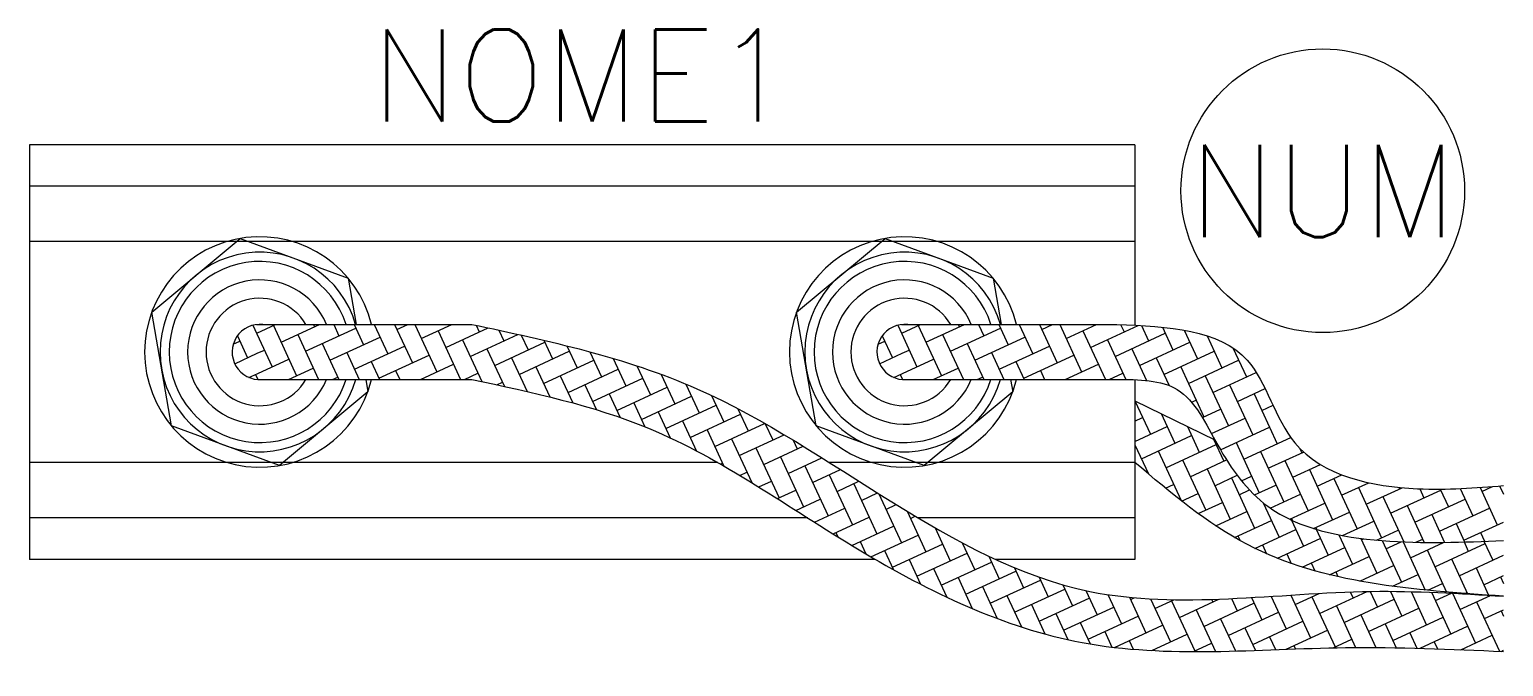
# Model space of a CAD drawing. Header units: millimetres. Extents: x -21 to -5, y 6.8 to 13.8.
import ezdxf
from ezdxf.enums import TextEntityAlignment as Align

# ---------------------------------------------------------------- set-up
doc = ezdxf.new("R2010")
doc.units = ezdxf.units.MM
doc.styles.add('ROMANS', font='romans.shx')

msp = doc.modelspace()

# ---------------------------------------------------------------- hatches: boundary and pattern name
h = msp.add_hatch()
h.set_pattern_fill('AR-HBONE', color=256, scale=0.05, angle=-69.7983, style=0)
h.set_pattern_definition([(24.7983, (-18.79992, 10.55022), (0.265443, -0.097673), [0.6, -0.2]), (294.7983, (-18.61836, 10.6341), (0.265443, -0.097673), [0.6, -0.2])])
edge = h.paths.add_edge_path()
edge.add_spline(control_points=[(-12.316, 9.05), (-11.995, 8.848), (-11.676, 8.642), (-11.355, 8.45)], knot_values=[41.597521, 41.597521, 41.597521, 41.597521, 52.681508, 52.681508, 52.681508, 52.681508], degree=3, periodic=0)
edge.add_spline(control_points=[(-11.355, 8.45), (-11.079, 8.285), (-10.8, 8.131), (-10.516, 8)], knot_values=[52.681508, 52.681508, 52.681508, 52.681508, 62.214866, 62.214866, 62.214866, 62.214866], degree=3, periodic=0)
edge.add_spline(control_points=[(-10.516, 8), (-10.183, 7.846), (-8.912, 7.389), (-6.963, 7.722), (-5.474, 7.629), (-4.999, 7.6)], knot_values=[62.214866, 62.214866, 62.214866, 62.214866, 73.391252, 103.963396, 118.314049, 118.314049, 118.314049, 118.314049], degree=3, periodic=0)
edge.add_line((-4.999, 7.6), (-4.999, 7))
edge.add_spline(control_points=[(-4.999, 7), (-5.569, 7.025), (-7.089, 7.092), (-9.471, 6.837), (-11.11, 7.588), (-11.821, 8)], knot_values=[48.274637, 48.274637, 48.274637, 48.274637, 65.441698, 94.02843, 118.258703, 118.258703, 118.258703, 118.258703], degree=3, periodic=0)
edge.add_spline(control_points=[(-11.821, 8), (-11.878, 8.034), (-12.125, 8.18), (-12.367, 8.332), (-12.552, 8.45)], knot_values=[39.802454, 39.802454, 39.802454, 39.802454, 41.774109, 48.274637, 48.274637, 48.274637, 48.274637], degree=3, periodic=0)
edge.add_spline(control_points=[(-12.552, 8.45), (-12.877, 8.657), (-13.198, 8.864), (-13.528, 9.05)], knot_values=[28.378843, 28.378843, 28.378843, 28.378843, 39.802454, 39.802454, 39.802454, 39.802454], degree=3, periodic=0)
edge.add_spline(control_points=[(-13.528, 9.05), (-13.773, 9.188), (-14.606, 9.613), (-15.542, 9.813), (-16.197, 9.953)], knot_values=[0, 0, 0, 0, 8.487238, 28.378843, 28.378843, 28.378843, 28.378843], degree=3, periodic=0)
edge.add_line((-16.197, 9.953), (-18.52, 9.951))
edge.add_arc((-18.5, 10.25), 0.3, 96.5601, 266.0963, ccw=False)
edge.add_line((-18.534, 10.548), (-16.197, 10.55))
edge.add_spline(control_points=[(-16.197, 10.55), (-15.365, 10.372), (-14.003, 10.081), (-12.785, 9.345), (-12.316, 9.05)], knot_values=[0, 0, 0, 0, 25.411278, 41.597521, 41.597521, 41.597521, 41.597521], degree=3, periodic=0)
h = msp.add_hatch()
h.set_pattern_fill('AR-HBONE', color=256, scale=0.05, angle=-69.7983, style=0)
h.set_pattern_definition([(24.7983, (-11.79992, 10.55022), (0.265443, -0.097673), [0.6, -0.2]), (294.7983, (-11.61836, 10.6341), (0.265443, -0.097673), [0.6, -0.2])])
edge = h.paths.add_edge_path()
edge.add_spline(control_points=[(-9, 10.541), (-8.512, 10.514), (-7.677, 10.415), (-7.36, 8.985), (-6.071, 8.714), (-5.303, 8.776), (-4.999, 8.8)], knot_values=[1.741084, 1.741084, 1.741084, 1.741084, 14.693998, 25.039427, 39.259162, 48.595113, 48.595113, 48.595113, 48.595113], degree=3, periodic=0)
edge.add_line((-4.999, 8.8), (-4.999, 8.204))
edge.add_spline(control_points=[(-4.999, 8.204), (-5.433, 8.186), (-6.293, 8.15), (-7.525, 8.386), (-7.964, 8.993), (-8.122, 9.279), (-8.133, 9.298)], knot_values=[13.498993, 13.498993, 13.498993, 13.498993, 26.691975, 39.642286, 48.212629, 48.83527, 48.83527, 48.83527, 48.83527], degree=3, periodic=0)
edge.add_spline(control_points=[(-8.133, 9.298), (-8.25, 9.511), (-8.439, 9.889), (-8.829, 9.942), (-9, 9.949)], knot_values=[1.833652, 1.833652, 1.833652, 1.833652, 8.676935, 13.498993, 13.498993, 13.498993, 13.498993], degree=3, periodic=0)
edge.add_spline(control_points=[(-9, 9.949), (-9.065, 9.952), (-9.131, 9.952), (-9.197, 9.953)], knot_values=[0, 0, 0, 0, 1.833652, 1.833652, 1.833652, 1.833652], degree=3, periodic=0)
edge.add_line((-9.197, 9.953), (-11.52, 9.951))
edge.add_arc((-11.5, 10.25), 0.3, 96.5601, 266.0963, ccw=False)
edge.add_line((-11.534, 10.548), (-9.197, 10.55))
edge.add_spline(control_points=[(-9.197, 10.55), (-9.132, 10.547), (-9.066, 10.544), (-9, 10.541)], knot_values=[0, 0, 0, 0, 1.741084, 1.741084, 1.741084, 1.741084], degree=3, periodic=0)
h = msp.add_hatch()
h.set_pattern_fill('AR-HBONE', color=256, scale=0.05, angle=-69.7983, style=0)
h.set_pattern_definition([(24.7983, (-9, 9.72038), (0.265443, -0.097673), [0.6, -0.2]), (294.7983, (-8.81844, 9.80427), (0.265443, -0.097673), [0.6, -0.2])])
edge = h.paths.add_edge_path()
edge.add_spline(control_points=[(-8.133, 9.298), (-8.122, 9.279), (-7.964, 8.993), (-7.525, 8.386), (-6.293, 8.15), (-5.433, 8.186), (-4.999, 8.204)], knot_values=[13.498993, 13.498993, 13.498993, 13.498993, 14.121634, 22.691977, 35.642288, 48.83527, 48.83527, 48.83527, 48.83527], degree=3, periodic=0)
edge.add_line((-4.999, 8.204), (-4.999, 8.2))
edge.add_line((-4.999, 8.2), (-4.999, 7.6))
edge.add_spline(control_points=[(-4.999, 7.6), (-5.978, 7.666), (-7.48, 7.767), (-8.608, 8.719), (-9, 9.05)], knot_values=[0, 0, 0, 0, 28.348536, 43.469958, 43.469958, 43.469958, 43.469958], degree=3, periodic=0)
edge.add_line((-9, 9.05), (-9, 9.72))
edge.add_line((-9, 9.72), (-8.133, 9.298))

# ---------------------------------------------------------------- linework, layer by layer
for p, q in [((-9, 12.5), (-21, 12.5)), ((-21, 12.5), (-21, 8)), ((-9, 12.5), (-9, 10.541)), ((-9, 12.05), (-21, 12.05)), ((-9, 11.45), (-21, 11.45)), ((-18.534, 10.548), (-16.197, 10.55)), ((-11.534, 10.548), (-9.197, 10.55)), ((-18.52, 9.951), (-16.197, 9.953)), ((-11.52, 9.951), (-9.197, 9.953)), ((-9, 9.949), (-9, 8)), ((-9, 9.72), (-8.133, 9.298)), ((-13.528, 9.05), (-21, 9.05)), ((-9, 9.05), (-12.316, 9.05)), ((-12.552, 8.45), (-21, 8.45)), ((-9, 8.45), (-11.355, 8.45)), ((-11.821, 8), (-21, 8)), ((-9, 8), (-10.516, 8))]:
    msp.add_line(p, q)
for points in [[(-17.35, 9.952), (-17.327, 9.818), (-18.287, 9.018), (-19.46, 9.45), (-19.673, 10.682), (-18.713, 11.482), (-17.54, 11.05), (-17.453, 10.549)], [(-10.35, 9.952), (-10.327, 9.818), (-11.287, 9.018), (-12.46, 9.45), (-12.673, 10.682), (-11.713, 11.482), (-10.54, 11.05), (-10.453, 10.549)]]:
    msp.add_lwpolyline(points)
msp.add_circle((-6.961, 12), 1.539)
for centre, radius, start, end in [((-18.5, 10.25), 1.25, 13.8488, 346.2007), ((-11.5, 10.25), 1.25, 13.8488, 346.2007), ((-18.5, 10.25), 1.083, 16.0359, 344.004), ((-18.5, 10.25), 0.983, 17.7134, 342.319), ((-11.5, 10.25), 1.083, 16.0359, 344.004), ((-11.5, 10.25), 0.983, 17.7134, 342.319), ((-18.5, 10.25), 0.783, 22.443, 337.5675), ((-11.5, 10.25), 0.783, 22.443, 337.5675), ((-18.5, 10.25), 0.583, 30.829, 329.1385), ((-11.5, 10.25), 0.583, 30.829, 329.1385), ((-18.5, 10.25), 0.3, 83.5468, 274.0106), ((-11.5, 10.25), 0.3, 83.5468, 274.0106)]:
    msp.add_arc(centre, radius, start, end)
for points in [[(-16.197, 10.55), (-13.755, 9.851), (-9.49, 7.652), (-6.433, 7.652), (-4.999, 7.6)], [(-9.197, 10.55), (-7.781, 10.16), (-7.264, 9.264), (-5.932, 8.766), (-4.999, 8.8)], [(-16.197, 9.953), (-14.28, 9.422), (-11.993, 8.102), (-9.573, 7.097), (-6.715, 7.042), (-4.999, 7)], [(-9.197, 9.953), (-8.541, 9.843), (-8.101, 9.24), (-7.558, 8.576), (-6.318, 8.204), (-4.999, 8.204)], [(-4.999, 7.6), (-7.778, 8.16), (-9, 9.05)]]:
    msp.add_spline(points, degree=3)

# ---------------------------------------------------------------- texts
at = {"color": 7, "style": 'ROMANS', "flags": 4}
for tag, text, p in [('NOME1', 'NOME1', (-15, 13.25)), ('NUM', 'NUM', (-6.96, 11.998))]:
    msp.add_attdef(tag, text=text, height=1, dxfattribs=at).set_placement(p, align=Align.MIDDLE_CENTER)

doc.saveas('drawing.dxf')
